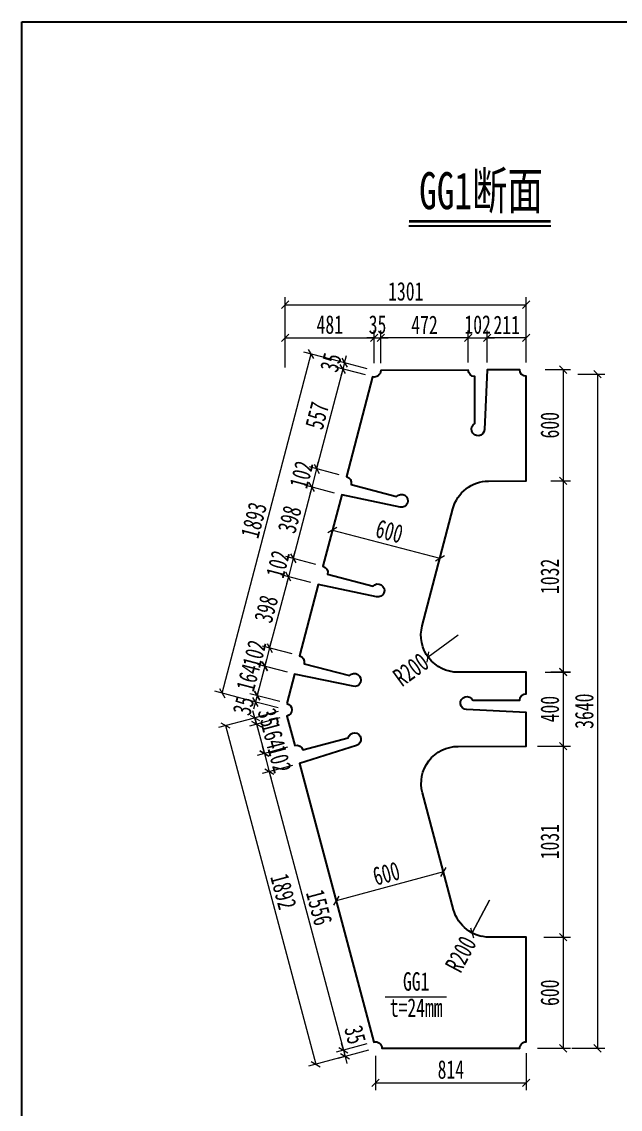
# Model space of a CAD drawing. Header units: millimetres. Extents: x -89049 to 410567, y -307459 to -100425.
# Drawn here: x 153573 to 156805, y -291584 to -285713 of the extents above; entities that cross this region are included whole.
import ezdxf
from ezdxf.enums import TextEntityAlignment as Align

# ---------------------------------------------------------------- set-up
doc = ezdxf.new("R2010")
doc.units = ezdxf.units.MM
doc.layers.get('Defpoints').update_dxf_attribs({"color": 8})
for name, color, linetype, lineweight in [('文字', 7, 'Continuous', 15), ('标注线及字体', 2, 'Continuous', 15), ('细实线', 4, 'Continuous', 15), ('钢板粗线', 1, 'Continuous', 25)]:
    doc.layers.add(name, color=color, linetype=linetype, lineweight=lineweight)
doc.styles.add('111', font='', dxfattribs={"width": 0.7})
doc.styles.add('BM_Dim', font='', dxfattribs={"width": 0.85})
doc.styles.get('111').set_extended_font_data('仿宋_GB2312')
doc.styles.get('BM_Dim').set_extended_font_data('仿宋_GB2312')
doc.dimstyles.new('200', dxfattribs={"dimscale": 0, "dimtxt": 2.5, "dimasz": 1, "dimexe": 1, "dimexo": 1, "dimgap": 0.6, "dimtad": 1, "dimdec": 0, "dimdsep": 46, "dimtxsty": '111', "dimblk": 'OBLIQUE', "dimcen": 0, "dimclrd": 4, "dimclre": 4, "dimclrt": 4, "dimadec": 1, "dimazin": 2, "dimtfac": 1, "dimtdec": 0, "dimtix": 1, "dimtmove": 2, "dimatfit": 3, "dimfxl": 4, "dimfxlon": 1, "dimtolj": 1, "dimlwd": -1, "dimlwe": -1, "dimarcsym": 0})

# ---------------------------------------------------------------- blocks, each defined once
blk = doc.blocks.new('_Oblique')
at = {"color": 0, "linetype": 'ByBlock', "lineweight": -2}
blk.add_line((-0.5, -0.5), (0.5, 0.5), dxfattribs=at)
blk = doc.blocks.new('*D2713')
at = {"layer": 'Defpoints', "color": 0, "transparency": 16777216}
for p in [(155512, -287419.3), (155477, -287595.7), (155512, -287595.5)]:
    blk.add_point(p, dxfattribs=at)
at = {"layer": '细实线', "color": 4, "transparency": 16777216}
for p, q in [((155477, -287555.7), (155477, -287379.3)), ((155512, -287555.5), (155512, -287379.3)), ((155477, -287419.3), (155437, -287419.3)), ((155477, -287419.3), (155512, -287419.3)), ((155512, -287419.3), (155552, -287419.3))]:
    blk.add_line(p, q, dxfattribs=at)
at = {"layer": '细实线', "color": 4, "transparency": 16777216, "xscale": 40, "yscale": 40, "zscale": 40}
blk.add_blockref('_Oblique', (155477, -287419.3), dxfattribs=at)
at = {"layer": '细实线', "color": 4, "transparency": 16777216, "xscale": 40, "yscale": 40, "zscale": 40, "rotation": 180}
blk.add_blockref('_Oblique', (155512, -287419.3), dxfattribs=at)
at = {"layer": '细实线', "color": 4, "transparency": 16777216, "insert": (155494.5, -287347.8), "char_height": 100, "attachment_point": 5, "style": '111'}
blk.add_mtext('\\A1;35', dxfattribs=at)
blk = doc.blocks.new('*D2714')
at = {"layer": 'Defpoints', "color": 0, "transparency": 16777216}
for p in [(155512, -287419.3), (155512, -287595.5), (155984.1, -287593)]:
    blk.add_point(p, dxfattribs=at)
at = {"layer": '细实线', "color": 4, "transparency": 16777216}
for p, q in [((155512, -287555.5), (155512, -287379.3)), ((155984.1, -287553), (155984.1, -287379.3)), ((155984.1, -287419.3), (155512, -287419.3))]:
    blk.add_line(p, q, dxfattribs=at)
at = {"layer": '细实线', "color": 4, "transparency": 16777216, "xscale": 40, "yscale": 40, "zscale": 40, "rotation": 180}
blk.add_blockref('_Oblique', (155512, -287419.3), dxfattribs=at)
at = {"layer": '细实线', "color": 4, "transparency": 16777216, "xscale": 40, "yscale": 40, "zscale": 40}
blk.add_blockref('_Oblique', (155984.1, -287419.3), dxfattribs=at)
at = {"layer": '细实线', "color": 4, "transparency": 16777216, "insert": (155748.1, -287348.8), "char_height": 100, "attachment_point": 5, "style": '111'}
blk.add_mtext('\\A1;472', dxfattribs=at)
blk = doc.blocks.new('*D2715')
at = {"layer": 'Defpoints', "color": 0, "transparency": 16777216}
for p in [(156086.1, -287419.3), (155984.1, -287593), (156086.1, -287592.4)]:
    blk.add_point(p, dxfattribs=at)
at = {"layer": '细实线', "color": 4, "transparency": 16777216}
for p, q in [((155984.1, -287553), (155984.1, -287379.3)), ((156086.1, -287552.4), (156086.1, -287379.3)), ((155984.1, -287419.3), (155944.1, -287419.3)), ((155984.1, -287419.3), (156086.1, -287419.3)), ((156086.1, -287419.3), (156126.1, -287419.3))]:
    blk.add_line(p, q, dxfattribs=at)
at = {"layer": '细实线', "color": 4, "transparency": 16777216, "xscale": 40, "yscale": 40, "zscale": 40}
blk.add_blockref('_Oblique', (155984.1, -287419.3), dxfattribs=at)
at = {"layer": '细实线', "color": 4, "transparency": 16777216, "xscale": 40, "yscale": 40, "zscale": 40, "rotation": 180}
blk.add_blockref('_Oblique', (156086.1, -287419.3), dxfattribs=at)
at = {"layer": '细实线', "color": 4, "transparency": 16777216, "insert": (156035.1, -287347.8), "char_height": 100, "attachment_point": 5, "style": '111'}
blk.add_mtext('\\A1;102', dxfattribs=at)
blk = doc.blocks.new('*D2716')
at = {"layer": 'Defpoints', "color": 0, "transparency": 16777216}
for p in [(156086.1, -287419.3), (156086.1, -287592.4), (156297.5, -287591.3)]:
    blk.add_point(p, dxfattribs=at)
at = {"layer": '细实线', "color": 4, "transparency": 16777216}
for p, q in [((156086.1, -287552.4), (156086.1, -287379.3)), ((156297.5, -287551.3), (156297.5, -287379.3)), ((156297.5, -287419.3), (156086.1, -287419.3))]:
    blk.add_line(p, q, dxfattribs=at)
at = {"layer": '细实线', "color": 4, "transparency": 16777216, "xscale": 40, "yscale": 40, "zscale": 40, "rotation": 180}
blk.add_blockref('_Oblique', (156086.1, -287419.3), dxfattribs=at)
at = {"layer": '细实线', "color": 4, "transparency": 16777216, "xscale": 40, "yscale": 40, "zscale": 40}
blk.add_blockref('_Oblique', (156297.5, -287419.3), dxfattribs=at)
at = {"layer": '细实线', "color": 4, "transparency": 16777216, "insert": (156191.8, -287348.8), "char_height": 100, "attachment_point": 5, "style": '111'}
blk.add_mtext('\\A1;211', dxfattribs=at)
blk = doc.blocks.new('*D2717')
at = {"layer": 'Defpoints', "color": 0, "transparency": 16777216}
for p in [(156297.5, -287240), (154996.5, -287539), (156297.5, -287679.1)]:
    blk.add_point(p, dxfattribs=at)
at = {"layer": '细实线', "color": 4, "transparency": 16777216}
for p, q in [((154996.5, -287400), (154996.5, -287200)), ((156297.5, -287400), (156297.5, -287200)), ((154996.5, -287240), (156297.5, -287240))]:
    blk.add_line(p, q, dxfattribs=at)
at = {"layer": '细实线', "color": 4, "transparency": 16777216, "xscale": 40, "yscale": 40, "zscale": 40, "rotation": 180}
blk.add_blockref('_Oblique', (154996.5, -287240), dxfattribs=at)
at = {"layer": '细实线', "color": 4, "transparency": 16777216, "xscale": 40, "yscale": 40, "zscale": 40}
blk.add_blockref('_Oblique', (156297.5, -287240), dxfattribs=at)
at = {"layer": '细实线', "color": 4, "transparency": 16777216, "insert": (155647, -287168.4), "char_height": 100, "attachment_point": 5, "style": '111'}
blk.add_mtext('\\A1;1301', dxfattribs=at)
blk = doc.blocks.new('*D2718')
at = {"layer": 'Defpoints', "color": 0, "transparency": 16777216}
for p in [(155307.2, -287587.3), (155477, -287595.7), (155468.2, -287629.6)]:
    blk.add_point(p, dxfattribs=at)
at = {"layer": '细实线', "color": 4, "transparency": 16777216}
for p, q in [((155438.4, -287585.6), (155277.4, -287543.3)), ((155316.1, -287553.5), (155307.2, -287587.3)), ((155316.1, -287553.5), (155326.3, -287514.8)), ((155429.5, -287619.4), (155268.5, -287577.2)), ((155307.2, -287587.3), (155297.1, -287626))]:
    blk.add_line(p, q, dxfattribs=at)
at = {"layer": '细实线', "color": 4, "transparency": 16777216, "xscale": 40, "yscale": 40, "zscale": 40}
for p, rotation in [((155316.1, -287553.5), 255.2954247892449), ((155307.2, -287587.3), 75.29542478924498)]:
    blk.add_blockref('_Oblique', p, dxfattribs=dict(at, rotation=rotation))
at = {"layer": '细实线', "color": 4, "transparency": 16777216, "insert": (155242.4, -287552.2), "char_height": 100, "attachment_point": 5, "rotation": 75.29542, "style": '111'}
blk.add_mtext('\\A1;35', dxfattribs=at)
blk = doc.blocks.new('*D2719')
at = {"layer": 'Defpoints', "color": 0, "transparency": 16777216}
for p in [(155468.2, -287629.6), (155165.8, -288126.2), (155326.8, -288168.4)]:
    blk.add_point(p, dxfattribs=at)
at = {"layer": '细实线', "color": 4, "transparency": 16777216}
for p, q in [((155307.2, -287587.3), (155165.8, -288126.2)), ((155429.5, -287619.4), (155268.5, -287577.2)), ((155288.1, -288158.2), (155127.1, -288116))]:
    blk.add_line(p, q, dxfattribs=at)
at = {"layer": '细实线', "color": 4, "transparency": 16777216, "xscale": 40, "yscale": 40, "zscale": 40}
for p, rotation in [((155307.2, -287587.3), 75.29542478925195), ((155165.8, -288126.2), 255.295424789252)]:
    blk.add_blockref('_Oblique', p, dxfattribs=dict(at, rotation=rotation))
at = {"layer": '细实线', "color": 4, "transparency": 16777216, "insert": (155168.3, -287838.9), "char_height": 100, "attachment_point": 5, "rotation": 75.29542, "style": '111'}
blk.add_mtext('\\A1;557', dxfattribs=at)
blk = doc.blocks.new('*D2720')
at = {"layer": 'Defpoints', "color": 0, "transparency": 16777216}
for p in [(155326.8, -288168.4), (155139.9, -288224.8), (155300.9, -288267.1)]:
    blk.add_point(p, dxfattribs=at)
at = {"layer": '细实线', "color": 4, "transparency": 16777216}
for p, q in [((155288.1, -288158.2), (155127.1, -288116)), ((155165.8, -288126.2), (155139.9, -288224.8)), ((155165.8, -288126.2), (155176, -288087.5)), ((155262.2, -288256.9), (155101.2, -288214.7)), ((155139.9, -288224.8), (155129.8, -288263.5))]:
    blk.add_line(p, q, dxfattribs=at)
at = {"layer": '细实线', "color": 4, "transparency": 16777216, "xscale": 40, "yscale": 40, "zscale": 40}
for p, rotation in [((155165.8, -288126.2), 255.2954247892438), ((155139.9, -288224.8), 75.29542478924382)]:
    blk.add_blockref('_Oblique', p, dxfattribs=dict(at, rotation=rotation))
at = {"layer": '细实线', "color": 4, "transparency": 16777216, "insert": (155083.7, -288157.3), "char_height": 100, "attachment_point": 5, "rotation": 75.29542, "style": '111'}
blk.add_mtext('\\A1;102', dxfattribs=at)
blk = doc.blocks.new('*D2721')
at = {"layer": 'Defpoints', "color": 0, "transparency": 16777216}
for p in [(155300.9, -288267.1), (155038.9, -288609.8), (155199.8, -288652)]:
    blk.add_point(p, dxfattribs=at)
at = {"layer": '细实线', "color": 4, "transparency": 16777216}
for p, q in [((155139.9, -288224.8), (155038.9, -288609.8)), ((155262.2, -288256.9), (155101.2, -288214.7)), ((155161.2, -288641.9), (155000.2, -288599.6))]:
    blk.add_line(p, q, dxfattribs=at)
at = {"layer": '细实线', "color": 4, "transparency": 16777216, "xscale": 40, "yscale": 40, "zscale": 40}
for p, rotation in [((155139.9, -288224.8), 75.29542478925204), ((155038.9, -288609.8), 255.295424789252)]:
    blk.add_blockref('_Oblique', p, dxfattribs=dict(at, rotation=rotation))
at = {"layer": '细实线', "color": 4, "transparency": 16777216, "insert": (155020.2, -288399.1), "char_height": 100, "attachment_point": 5, "rotation": 75.29542, "style": '111'}
blk.add_mtext('\\A1;398', dxfattribs=at)
blk = doc.blocks.new('*D2722')
at = {"layer": 'Defpoints', "color": 0, "transparency": 16777216}
for p in [(155199.8, -288652), (155013, -288708.4), (155173.9, -288750.7)]:
    blk.add_point(p, dxfattribs=at)
at = {"layer": '细实线', "color": 4, "transparency": 16777216}
for p, q in [((155161.2, -288641.9), (155000.2, -288599.6)), ((155038.9, -288609.8), (155013, -288708.4)), ((155038.9, -288609.8), (155049.1, -288571.1)), ((155135.3, -288740.5), (154974.3, -288698.3)), ((155013, -288708.4), (155002.9, -288747.1))]:
    blk.add_line(p, q, dxfattribs=at)
at = {"layer": '细实线', "color": 4, "transparency": 16777216, "xscale": 40, "yscale": 40, "zscale": 40}
for p, rotation in [((155038.9, -288609.8), 255.2954247892446), ((155013, -288708.4), 75.2954247892446)]:
    blk.add_blockref('_Oblique', p, dxfattribs=dict(at, rotation=rotation))
at = {"layer": '细实线', "color": 4, "transparency": 16777216, "insert": (154956.7, -288640.9), "char_height": 100, "attachment_point": 5, "rotation": 75.29542, "style": '111'}
blk.add_mtext('\\A1;102', dxfattribs=at)
blk = doc.blocks.new('*D2723')
at = {"layer": 'Defpoints', "color": 0, "transparency": 16777216}
for p in [(155173.9, -288750.7), (154912, -289093.4), (155072.9, -289135.6)]:
    blk.add_point(p, dxfattribs=at)
at = {"layer": '细实线', "color": 4, "transparency": 16777216}
for p, q in [((155013, -288708.4), (154912, -289093.4)), ((155135.3, -288740.5), (154974.3, -288698.3)), ((155034.2, -289125.5), (154873.3, -289083.3))]:
    blk.add_line(p, q, dxfattribs=at)
at = {"layer": '细实线', "color": 4, "transparency": 16777216, "xscale": 40, "yscale": 40, "zscale": 40}
for p, rotation in [((155013, -288708.4), 75.29542478923969), ((154912, -289093.4), 255.2954247892397)]:
    blk.add_blockref('_Oblique', p, dxfattribs=dict(at, rotation=rotation))
at = {"layer": '细实线', "color": 4, "transparency": 16777216, "insert": (154893.3, -288882.8), "char_height": 100, "attachment_point": 5, "rotation": 75.29542, "style": '111'}
blk.add_mtext('\\A1;398', dxfattribs=at)
blk = doc.blocks.new('*D2724')
at = {"layer": 'Defpoints', "color": 0, "transparency": 16777216}
for p in [(155072.9, -289135.6), (154886.1, -289192.1), (155047, -289234.3)]:
    blk.add_point(p, dxfattribs=at)
at = {"layer": '细实线', "color": 4, "transparency": 16777216}
for p, q in [((154912, -289093.4), (154922.1, -289054.7)), ((155034.2, -289125.5), (154873.3, -289083.3)), ((154912, -289093.4), (154886.1, -289192.1)), ((155008.3, -289224.1), (154847.4, -289181.9)), ((154886.1, -289192.1), (154875.9, -289230.8))]:
    blk.add_line(p, q, dxfattribs=at)
at = {"layer": '细实线', "color": 4, "transparency": 16777216, "xscale": 40, "yscale": 40, "zscale": 40}
for p, rotation in [((154912, -289093.4), 255.2954247892762), ((154886.1, -289192.1), 75.29542478927624)]:
    blk.add_blockref('_Oblique', p, dxfattribs=dict(at, rotation=rotation))
at = {"layer": '细实线', "color": 4, "transparency": 16777216, "insert": (154829.8, -289124.6), "char_height": 100, "attachment_point": 5, "rotation": 75.29542, "style": '111'}
blk.add_mtext('\\A1;102', dxfattribs=at)
blk = doc.blocks.new('*D2725')
at = {"layer": 'Defpoints', "color": 0, "transparency": 16777216}
for p in [(155047, -289234.3), (154844.5, -289350.7), (155005.4, -289392.9)]:
    blk.add_point(p, dxfattribs=at)
at = {"layer": '细实线', "color": 4, "transparency": 16777216}
for p, q in [((154886.1, -289192.1), (154844.5, -289350.7)), ((155008.3, -289224.1), (154847.4, -289181.9)), ((154886.1, -289192.1), (154896.3, -289153.4)), ((154966.7, -289382.7), (154805.8, -289340.5)), ((154844.5, -289350.7), (154834.3, -289389.4))]:
    blk.add_line(p, q, dxfattribs=at)
at = {"layer": '细实线', "color": 4, "transparency": 16777216, "xscale": 40, "yscale": 40, "zscale": 40}
for p, rotation in [((154886.1, -289192.1), 255.2954247892548), ((154844.5, -289350.7), 75.29542478925481)]:
    blk.add_blockref('_Oblique', p, dxfattribs=dict(at, rotation=rotation))
at = {"layer": '细实线', "color": 4, "transparency": 16777216, "insert": (154796.1, -289253.2), "char_height": 100, "attachment_point": 5, "rotation": 75.29542, "style": '111'}
blk.add_mtext('\\A1;164', dxfattribs=at)
blk = doc.blocks.new('*D2726')
at = {"layer": 'Defpoints', "color": 0, "transparency": 16777216}
for p in [(154835.6, -289384.5), (154996.5, -289426.8), (155005.4, -289392.9)]:
    blk.add_point(p, dxfattribs=at)
at = {"layer": '细实线', "color": 4, "transparency": 16777216}
for p, q in [((154844.5, -289350.7), (154854.6, -289312)), ((154957.8, -289416.6), (154796.9, -289374.4)), ((154966.7, -289382.7), (154805.8, -289340.5)), ((154844.5, -289350.7), (154835.6, -289384.5)), ((154835.6, -289384.5), (154825.4, -289423.2))]:
    blk.add_line(p, q, dxfattribs=at)
at = {"layer": '细实线', "color": 4, "transparency": 16777216, "xscale": 40, "yscale": 40, "zscale": 40}
for p, rotation in [((154835.6, -289384.5), 75.29542478945578), ((154844.5, -289350.7), 255.2954247894558)]:
    blk.add_blockref('_Oblique', p, dxfattribs=dict(at, rotation=rotation))
at = {"layer": '细实线', "color": 4, "transparency": 16777216, "insert": (154770.7, -289405.2), "char_height": 100, "attachment_point": 5, "rotation": 75.29542, "style": '111'}
blk.add_mtext('\\A1;35', dxfattribs=at)
blk = doc.blocks.new('*D2727')
at = {"layer": 'Defpoints', "color": 0, "transparency": 16777216}
for p in [(155136, -287506.2), (155477, -287595.7), (154996.5, -289426.8)]:
    blk.add_point(p, dxfattribs=at)
at = {"layer": '细实线', "color": 4, "transparency": 16777216}
for p, q in [((155290.8, -287546.8), (155097.3, -287496.1)), ((154655.5, -289337.3), (155136, -287506.2)), ((154810.3, -289377.9), (154616.8, -289327.1))]:
    blk.add_line(p, q, dxfattribs=at)
at = {"layer": '细实线', "color": 4, "transparency": 16777216, "xscale": 40, "yscale": 40, "zscale": 40}
for p, rotation in [((155136, -287506.2), 75.29542478925545), ((154655.5, -289337.3), 255.2954247892554)]:
    blk.add_blockref('_Oblique', p, dxfattribs=dict(at, rotation=rotation))
at = {"layer": '细实线', "color": 4, "transparency": 16777216, "insert": (154826.5, -288403.6), "char_height": 100, "attachment_point": 5, "rotation": 75.29542, "style": '111'}
blk.add_mtext('\\A1;1893', dxfattribs=at)
blk = doc.blocks.new('*D2728')
at = {"layer": 'Defpoints', "color": 0, "transparency": 16777216}
for p in [(154996.5, -289426.8), (155005.5, -289460.6), (154841.2, -289504.4)]:
    blk.add_point(p, dxfattribs=at)
at = {"layer": '细实线', "color": 4, "transparency": 16777216}
for p, q in [((154832.2, -289470.5), (154821.9, -289431.9)), ((154957.9, -289437.1), (154793.6, -289480.8)), ((154966.9, -289470.9), (154802.6, -289514.7)), ((154832.2, -289470.5), (154841.2, -289504.4)), ((154841.2, -289504.4), (154851.5, -289543))]:
    blk.add_line(p, q, dxfattribs=at)
at = {"layer": '细实线', "color": 4, "transparency": 16777216, "xscale": 40, "yscale": 40, "zscale": 40}
for p, rotation in [((154832.2, -289470.5), 284.9206562950851), ((154841.2, -289504.4), 104.9206562950851)]:
    blk.add_blockref('_Oblique', p, dxfattribs=dict(at, rotation=rotation))
at = {"layer": '细实线', "color": 4, "transparency": 16777216, "insert": (154905.9, -289469), "char_height": 100, "attachment_point": 5, "rotation": 284.92066, "style": '111'}
blk.add_mtext('\\A1;35', dxfattribs=at)
blk = doc.blocks.new('*D2729')
at = {"layer": 'Defpoints', "color": 0, "transparency": 16777216}
for p in [(155005.5, -289460.6), (154883.5, -289662.8), (155047.8, -289619.1)]:
    blk.add_point(p, dxfattribs=at)
at = {"layer": '细实线', "color": 4, "transparency": 16777216}
for p, q in [((154966.9, -289470.9), (154802.6, -289514.7)), ((154841.2, -289504.4), (154830.9, -289465.7)), ((154841.2, -289504.4), (154883.5, -289662.8)), ((155009.1, -289629.4), (154844.8, -289673.1)), ((154883.5, -289662.8), (154893.8, -289701.5))]:
    blk.add_line(p, q, dxfattribs=at)
at = {"layer": '细实线', "color": 4, "transparency": 16777216, "xscale": 40, "yscale": 40, "zscale": 40}
for p, rotation in [((154841.2, -289504.4), 284.9206562950796), ((154883.5, -289662.8), 104.9206562950796)]:
    blk.add_blockref('_Oblique', p, dxfattribs=dict(at, rotation=rotation))
at = {"layer": '细实线', "color": 4, "transparency": 16777216, "insert": (154931.5, -289565.2), "char_height": 100, "attachment_point": 5, "rotation": 284.92066, "style": '111'}
blk.add_mtext('\\A1;164', dxfattribs=at)
blk = doc.blocks.new('*D2730')
at = {"layer": 'Defpoints', "color": 0, "transparency": 16777216}
for p in [(155047.8, -289619.1), (155074, -289717.6), (154909.7, -289761.4)]:
    blk.add_point(p, dxfattribs=at)
at = {"layer": '细实线', "color": 4, "transparency": 16777216}
for p, q in [((155009.1, -289629.4), (154844.8, -289673.1)), ((154883.5, -289662.8), (154873.2, -289624.2)), ((154883.5, -289662.8), (154909.7, -289761.4)), ((155035.4, -289727.9), (154871.1, -289771.7)), ((154909.7, -289761.4), (154920, -289800.1))]:
    blk.add_line(p, q, dxfattribs=at)
at = {"layer": '细实线', "color": 4, "transparency": 16777216, "xscale": 40, "yscale": 40, "zscale": 40}
for p, rotation in [((154883.5, -289662.8), 284.9206562950401), ((154909.7, -289761.4), 104.9206562950401)]:
    blk.add_blockref('_Oblique', p, dxfattribs=dict(at, rotation=rotation))
at = {"layer": '细实线', "color": 4, "transparency": 16777216, "insert": (154965.8, -289693.7), "char_height": 100, "attachment_point": 5, "rotation": 284.92066, "style": '111'}
blk.add_mtext('\\A1;102', dxfattribs=at)
blk = doc.blocks.new('*D2731')
at = {"layer": 'Defpoints', "color": 0, "transparency": 16777216}
for p in [(155074, -289717.6), (155474.6, -291220.8), (155310.3, -291264.6)]:
    blk.add_point(p, dxfattribs=at)
at = {"layer": '细实线', "color": 4, "transparency": 16777216}
for p, q in [((155035.4, -289727.9), (154871.1, -289771.7)), ((154909.7, -289761.4), (155310.3, -291264.6)), ((155435.9, -291231.1), (155271.6, -291274.9))]:
    blk.add_line(p, q, dxfattribs=at)
at = {"layer": '细实线', "color": 4, "transparency": 16777216, "xscale": 40, "yscale": 40, "zscale": 40}
for p, rotation in [((154909.7, -289761.4), 104.9206562950651), ((155310.3, -291264.6), 284.9206562950651)]:
    blk.add_blockref('_Oblique', p, dxfattribs=dict(at, rotation=rotation))
at = {"layer": '细实线', "color": 4, "transparency": 16777216, "insert": (155179.2, -290494.6), "char_height": 100, "attachment_point": 5, "rotation": 284.92066, "style": '111'}
blk.add_mtext('\\A1;1556', dxfattribs=at)
blk = doc.blocks.new('*D2732')
at = {"layer": 'Defpoints', "color": 0, "transparency": 16777216}
for p in [(155474.6, -291220.8), (155319.3, -291298.4), (155483.6, -291254.6)]:
    blk.add_point(p, dxfattribs=at)
at = {"layer": '细实线', "color": 4, "transparency": 16777216}
for p, q in [((155435.9, -291231.1), (155271.6, -291274.9)), ((155310.3, -291264.6), (155300, -291225.9)), ((155444.9, -291264.9), (155280.6, -291308.7)), ((155310.3, -291264.6), (155319.3, -291298.4)), ((155319.3, -291298.4), (155329.6, -291337))]:
    blk.add_line(p, q, dxfattribs=at)
at = {"layer": '细实线', "color": 4, "transparency": 16777216, "xscale": 40, "yscale": 40, "zscale": 40}
for p, rotation in [((155310.3, -291264.6), 284.9206562951772), ((155319.3, -291298.4), 104.9206562951772)]:
    blk.add_blockref('_Oblique', p, dxfattribs=dict(at, rotation=rotation))
at = {"layer": '细实线', "color": 4, "transparency": 16777216, "insert": (155373.7, -291181.6), "char_height": 100, "attachment_point": 5, "rotation": 284.92066, "style": '111'}
blk.add_mtext('\\A1;35', dxfattribs=at)
blk = doc.blocks.new('*D2733')
at = {"layer": 'Defpoints', "color": 0, "transparency": 16777216}
for p in [(154996.5, -289426.8), (155483.6, -291254.6), (155161.1, -291340.5)]:
    blk.add_point(p, dxfattribs=at)
at = {"layer": '细实线', "color": 4, "transparency": 16777216}
for p, q in [((154828.6, -289471.5), (154635.4, -289523)), ((154674, -289512.7), (155161.1, -291340.5)), ((155315.7, -291299.3), (155122.4, -291350.8))]:
    blk.add_line(p, q, dxfattribs=at)
at = {"layer": '细实线', "color": 4, "transparency": 16777216, "xscale": 40, "yscale": 40, "zscale": 40}
for p, rotation in [((154674, -289512.7), 104.9206562950649), ((155161.1, -291340.5), 284.9206562950649)]:
    blk.add_blockref('_Oblique', p, dxfattribs=dict(at, rotation=rotation))
at = {"layer": '细实线', "color": 4, "transparency": 16777216, "insert": (154986.7, -290408.2), "char_height": 100, "attachment_point": 5, "rotation": 284.92066, "style": '111'}
blk.add_mtext('\\A1;1892', dxfattribs=at)
blk = doc.blocks.new('*D2734')
at = {"layer": 'Defpoints', "color": 0, "transparency": 16777216}
for p in [(156297.5, -291219.6), (155483.6, -291254.6), (156297.5, -291441.2)]:
    blk.add_point(p, dxfattribs=at)
at = {"layer": '细实线', "color": 4, "transparency": 16777216}
for p, q in [((155483.6, -291294.6), (155483.6, -291481.2)), ((156297.5, -291281.2), (156297.5, -291481.2)), ((155483.6, -291441.2), (156297.5, -291441.2))]:
    blk.add_line(p, q, dxfattribs=at)
at = {"layer": '细实线', "color": 4, "transparency": 16777216, "xscale": 40, "yscale": 40, "zscale": 40, "rotation": 180}
blk.add_blockref('_Oblique', (155483.6, -291441.2), dxfattribs=at)
at = {"layer": '细实线', "color": 4, "transparency": 16777216, "xscale": 40, "yscale": 40, "zscale": 40}
blk.add_blockref('_Oblique', (156297.5, -291441.2), dxfattribs=at)
at = {"layer": '细实线', "color": 4, "transparency": 16777216, "insert": (155890.5, -291369.6), "char_height": 100, "attachment_point": 5, "style": '111'}
blk.add_mtext('\\A1;814', dxfattribs=at)
blk = doc.blocks.new('*D2735')
at = {"layer": 'Defpoints', "color": 0, "transparency": 16777216}
for p in [(156359.8, -287590.8), (156389.7, -288190.8), (156496.5, -288190.8)]:
    blk.add_point(p, dxfattribs=at)
at = {"layer": '细实线', "color": 4, "transparency": 16777216}
for p, q in [((156399.8, -287590.8), (156536.5, -287590.8)), ((156496.5, -287590.8), (156496.5, -288190.8)), ((156429.7, -288190.8), (156536.5, -288190.8))]:
    blk.add_line(p, q, dxfattribs=at)
at = {"layer": '细实线', "color": 4, "transparency": 16777216, "xscale": 40, "yscale": 40, "zscale": 40}
for p, rotation in [((156496.5, -287590.8), 90), ((156496.5, -288190.8), 270)]:
    blk.add_blockref('_Oblique', p, dxfattribs=dict(at, rotation=rotation))
at = {"layer": '细实线', "color": 4, "transparency": 16777216, "insert": (156425, -287890.8), "char_height": 100, "attachment_point": 5, "rotation": 90, "style": '111'}
blk.add_mtext('\\A1;600', dxfattribs=at)
blk = doc.blocks.new('*D2736')
at = {"layer": 'Defpoints', "color": 0, "transparency": 16777216}
for p in [(156389.7, -288190.8), (156389.7, -289222.8), (156496.5, -289222.8)]:
    blk.add_point(p, dxfattribs=at)
at = {"layer": '细实线', "color": 4, "transparency": 16777216}
for p, q in [((156429.7, -288190.8), (156536.5, -288190.8)), ((156496.5, -288190.8), (156496.5, -289222.8)), ((156429.7, -289222.8), (156536.5, -289222.8))]:
    blk.add_line(p, q, dxfattribs=at)
at = {"layer": '细实线', "color": 4, "transparency": 16777216, "xscale": 40, "yscale": 40, "zscale": 40}
for p, rotation in [((156496.5, -288190.8), 90), ((156496.5, -289222.8), 270)]:
    blk.add_blockref('_Oblique', p, dxfattribs=dict(at, rotation=rotation))
at = {"layer": '细实线', "color": 4, "transparency": 16777216, "insert": (156425, -288706.8), "char_height": 100, "attachment_point": 5, "rotation": 90, "style": '111'}
blk.add_mtext('\\A1;1032', dxfattribs=at)
blk = doc.blocks.new('*D2737')
at = {"layer": 'Defpoints', "color": 0, "transparency": 16777216}
for p in [(156359.8, -289223.4), (156318.2, -289623.4), (156496.5, -289623.4)]:
    blk.add_point(p, dxfattribs=at)
at = {"layer": '细实线', "color": 4, "transparency": 16777216}
for p, q in [((156399.8, -289223.4), (156536.5, -289223.4)), ((156496.5, -289223.4), (156496.5, -289623.4)), ((156358.2, -289623.4), (156536.5, -289623.4))]:
    blk.add_line(p, q, dxfattribs=at)
at = {"layer": '细实线', "color": 4, "transparency": 16777216, "xscale": 40, "yscale": 40, "zscale": 40}
for p, rotation in [((156496.5, -289223.4), 90), ((156496.5, -289623.4), 270)]:
    blk.add_blockref('_Oblique', p, dxfattribs=dict(at, rotation=rotation))
at = {"layer": '细实线', "color": 4, "transparency": 16777216, "insert": (156425, -289423.4), "char_height": 100, "attachment_point": 5, "rotation": 90, "style": '111'}
blk.add_mtext('\\A1;400', dxfattribs=at)
blk = doc.blocks.new('*D2738')
at = {"layer": 'Defpoints', "color": 0, "transparency": 16777216}
for p in [(156359.8, -289623.4), (156352.4, -290654.6), (156496.5, -290654.6)]:
    blk.add_point(p, dxfattribs=at)
at = {"layer": '细实线', "color": 4, "transparency": 16777216}
for p, q in [((156399.8, -289623.4), (156536.5, -289623.4)), ((156496.5, -289623.4), (156496.5, -290654.6)), ((156392.4, -290654.6), (156536.5, -290654.6))]:
    blk.add_line(p, q, dxfattribs=at)
at = {"layer": '细实线', "color": 4, "transparency": 16777216, "xscale": 40, "yscale": 40, "zscale": 40}
for p, rotation in [((156496.5, -289623.4), 90), ((156496.5, -290654.6), 270)]:
    blk.add_blockref('_Oblique', p, dxfattribs=dict(at, rotation=rotation))
at = {"layer": '细实线', "color": 4, "transparency": 16777216, "insert": (156425, -290139), "char_height": 100, "attachment_point": 5, "rotation": 90, "style": '111'}
blk.add_mtext('\\A1;1031', dxfattribs=at)
blk = doc.blocks.new('*D2739')
at = {"layer": 'Defpoints', "color": 0, "transparency": 16777216}
for p in [(156359.8, -290654.6), (156318.2, -291254.6), (156496.5, -291254.6)]:
    blk.add_point(p, dxfattribs=at)
at = {"layer": '细实线', "color": 4, "transparency": 16777216}
for p, q in [((156399.8, -290654.6), (156536.5, -290654.6)), ((156496.5, -290654.6), (156496.5, -291254.6)), ((156358.2, -291254.6), (156536.5, -291254.6))]:
    blk.add_line(p, q, dxfattribs=at)
at = {"layer": '细实线', "color": 4, "transparency": 16777216, "xscale": 40, "yscale": 40, "zscale": 40}
for p, rotation in [((156496.5, -290654.6), 90), ((156496.5, -291254.6), 270)]:
    blk.add_blockref('_Oblique', p, dxfattribs=dict(at, rotation=rotation))
at = {"layer": '细实线', "color": 4, "transparency": 16777216, "insert": (156425, -290954.6), "char_height": 100, "attachment_point": 5, "rotation": 90, "style": '111'}
blk.add_mtext('\\A1;600', dxfattribs=at)
blk = doc.blocks.new('*D2740')
at = {"layer": 'Defpoints', "color": 0, "transparency": 16777216}
for p in [(155929.2, -289024.5), (155767.6, -289142.4)]:
    blk.add_point(p, dxfattribs=at)
at = {"layer": '细实线', "color": 4, "transparency": 16777216}
for p in [(155929.2, -289024.5), (155767.6, -289142.4)]:
    blk.add_line(p, (155767.6, -289142.4), dxfattribs=at)
blk.add_arc((155929.2, -289024.5), 200, 204.63482, 258.52166, dxfattribs=at)
at = {"layer": '细实线', "color": 4, "transparency": 16777216, "xscale": 40, "yscale": 40, "zscale": 40, "rotation": 36.11316447564208}
blk.add_blockref('_Oblique', (155767.6, -289142.4), dxfattribs=at)
at = {"layer": '细实线', "color": 4, "transparency": 16777216, "insert": (155674.8, -289210.1), "char_height": 100, "attachment_point": 5, "rotation": 36.11316, "style": '111'}
blk.add_mtext('\\A1;R200', dxfattribs=at)
blk = doc.blocks.new('*D2741')
at = {"layer": 'Defpoints', "color": 0, "transparency": 16777216}
for p in [(156098.3, -290454.6), (156004.9, -290631.4)]:
    blk.add_point(p, dxfattribs=at)
at = {"layer": '细实线', "color": 4, "transparency": 16777216}
for p, q in [((156004.9, -290631.4), (156098.3, -290454.6)), ((156098.3, -290454.6), (156004.9, -290631.4))]:
    blk.add_line(p, q, dxfattribs=at)
blk.add_arc((156098.3, -290454.6), 200, 230.66933, 258.52166, dxfattribs=at)
at = {"layer": '细实线', "color": 4, "transparency": 16777216, "xscale": 40, "yscale": 40, "zscale": 40, "rotation": 242.1476704251112}
blk.add_blockref('_Oblique', (156004.9, -290631.4), dxfattribs=at)
at = {"layer": '细实线', "color": 4, "transparency": 16777216, "insert": (155944.2, -290746.2), "char_height": 100, "attachment_point": 5, "rotation": 62.14767, "style": '111'}
blk.add_mtext('\\A1;R200', dxfattribs=at)
blk = doc.blocks.new('*D2742')
at = {"layer": 'Defpoints', "color": 0, "transparency": 16777216}
for p in [(155822.1, -290196.3), (155242.5, -290351.5), (155271, -290457.7)]:
    blk.add_point(p, dxfattribs=at)
at = {"layer": '细实线', "color": 4, "transparency": 16777216}
for p, q in [((155832.4, -290234.9), (155860.9, -290341.1)), ((155850.5, -290302.5), (155271, -290457.7)), ((155252.9, -290390.2), (155281.3, -290496.4))]:
    blk.add_line(p, q, dxfattribs=at)
at = {"layer": '细实线', "color": 4, "transparency": 16777216, "xscale": 40, "yscale": 40, "zscale": 40}
for p, rotation in [((155850.5, -290302.5), 14.99487714769634), ((155271, -290457.7), 194.9948771476963)]:
    blk.add_blockref('_Oblique', p, dxfattribs=dict(at, rotation=rotation))
at = {"layer": '细实线', "color": 4, "transparency": 16777216, "insert": (155542.2, -290311), "char_height": 100, "attachment_point": 5, "rotation": 14.99488, "style": '111'}
blk.add_mtext('\\A1;600', dxfattribs=at)
blk = doc.blocks.new('*D2743')
at = {"layer": 'Defpoints', "color": 0, "transparency": 16777216}
for p in [(155278.5, -288349.8), (155859.1, -288501.4), (155831.1, -288608.5)]:
    blk.add_point(p, dxfattribs=at)
at = {"layer": '细实线', "color": 4, "transparency": 16777216}
for p, q in [((155268.4, -288388.5), (155240.4, -288495.7)), ((155250.5, -288457), (155831.1, -288608.5)), ((155848.9, -288540.1), (155821, -288647.3))]:
    blk.add_line(p, q, dxfattribs=at)
at = {"layer": '细实线', "color": 4, "transparency": 16777216, "xscale": 40, "yscale": 40, "zscale": 40}
for p, rotation in [((155250.5, -288457), 165.3669732225865), ((155831.1, -288608.5), 345.3669732225865)]:
    blk.add_blockref('_Oblique', p, dxfattribs=dict(at, rotation=rotation))
at = {"layer": '细实线', "color": 4, "transparency": 16777216, "insert": (155558.9, -288463.5), "char_height": 100, "attachment_point": 5, "rotation": 345.36697, "style": '111'}
blk.add_mtext('\\A1;600', dxfattribs=at)
blk = doc.blocks.new('*D2711')
at = {"layer": 'Defpoints', "color": 0, "transparency": 16777216}
for p in [(156536.5, -287614.5), (156504.1, -291254.6), (156682.4, -291254.6)]:
    blk.add_point(p, dxfattribs=at)
at = {"layer": '细实线', "color": 4, "transparency": 16777216}
for p, q in [((156576.5, -287614.5), (156722.4, -287614.5)), ((156682.4, -287614.5), (156682.4, -291254.6)), ((156544.1, -291254.6), (156722.4, -291254.6))]:
    blk.add_line(p, q, dxfattribs=at)
at = {"layer": '细实线', "color": 4, "transparency": 16777216, "xscale": 40, "yscale": 40, "zscale": 40}
for p, rotation in [((156682.4, -287614.5), 90), ((156682.4, -291254.6), 270)]:
    blk.add_blockref('_Oblique', p, dxfattribs=dict(at, rotation=rotation))
at = {"layer": '细实线', "color": 4, "transparency": 16777216, "insert": (156610.9, -289434.5), "char_height": 100, "attachment_point": 5, "rotation": 90, "style": '111'}
blk.add_mtext('\\A1;3640', dxfattribs=at)
blk = doc.blocks.new('*D2712')
at = {"layer": 'Defpoints', "color": 0, "transparency": 16777216}
for p in [(155477, -287419.3), (155477, -287595.7), (154996.5, -289426.8)]:
    blk.add_point(p, dxfattribs=at)
at = {"layer": '细实线', "color": 4, "transparency": 16777216}
for p, q in [((154996.5, -287579.3), (154996.5, -287379.3)), ((155477, -287555.7), (155477, -287379.3)), ((154996.5, -287419.3), (155477, -287419.3))]:
    blk.add_line(p, q, dxfattribs=at)
at = {"layer": '细实线', "color": 4, "transparency": 16777216, "xscale": 40, "yscale": 40, "zscale": 40, "rotation": 180}
blk.add_blockref('_Oblique', (154996.5, -287419.3), dxfattribs=at)
at = {"layer": '细实线', "color": 4, "transparency": 16777216, "xscale": 40, "yscale": 40, "zscale": 40}
blk.add_blockref('_Oblique', (155477, -287419.3), dxfattribs=at)
at = {"layer": '细实线', "color": 4, "transparency": 16777216, "insert": (155236.8, -287347.8), "char_height": 100, "attachment_point": 5, "style": '111'}
blk.add_mtext('\\A1;481', dxfattribs=at)

msp = doc.modelspace()

# ---------------------------------------------------------------- linework, layer by layer
at = {"color": 4}
msp.add_line((155664.2, -286813.7), (156430.1, -286813.7), dxfattribs=at)
at = {"color": 6, "const_width": 14.4}
msp.add_lwpolyline([(155664.2, -286789.7), (156430.1, -286789.7)], dxfattribs=at)
at = {"layer": 'Defpoints'}
msp.add_lwpolyline([(153573.4, -285712.7), (168973.4, -285712.7), (168973.4, -295944.7), (153573.4, -295944.7)], close=True, dxfattribs=at)
at = {"layer": '细实线'}
msp.add_line((155535.5, -290976.3), (155866.3, -290976.3), dxfattribs=at)
at = {"layer": '钢板粗线'}
msp.add_lwpolyline([(155005.4, -289392.9, -0.769928), (155005.5, -289460.6), (155047.8, -289619.1, -0.414086), (155090.6, -289643.9), (155335.9, -289578.5, -1.730969), (155380.8, -289619.3), (155074, -289717.6), (155474.6, -291220.8, -0.492715), (155518.6, -291254.6), (156262.5, -291254.6, -0.414214), (156297.5, -291219.6), (156297.5, -290654.6), (156098.3, -290654.6, -0.33984), (155905.1, -290506.1), (155737.2, -289876, -0.49197), (155929.9, -289624.5), (156297.5, -289623.6), (156297.5, -289442.1), (155975.7, -289426, -1.731048), (156008.6, -289375.1), (156262.5, -289375.1, -0.414046), (156297.5, -289340.1), (156297.5, -289223.6), (155929.7, -289224.5, -0.492289), (155735.7, -288973.8), (155901.6, -288341.6, -0.339378), (156094, -288192.4), (156297.5, -288191.3), (156297.5, -287626.3, -0.412624), (156262.5, -287591.5), (156086.1, -287592.4), (156071.8, -287914.2, -1.73098), (156020.7, -287881.6), (156019.3, -287627.8, -0.414063), (155984.1, -287593), (155512, -287595.5, -0.49323), (155468.2, -287629.6), (155326.8, -288168.4, -0.414036), (155351.7, -288211.1), (155597.3, -288275.6, -1.730969), (155616.2, -288333.2), (155300.9, -288267.1), (155199.8, -288652, -0.414036), (155224.8, -288694.7), (155470.4, -288759.2, -1.730969), (155489.2, -288816.8), (155173.9, -288750.7), (155072.9, -289135.6, -0.414036), (155097.9, -289178.4), (155343.5, -289242.8, -1.730969), (155362.3, -289300.4), (155047, -289234.3)], format="xyb", close=True, dxfattribs=at)

# ---------------------------------------------------------------- texts
at = {"layer": '文字', "style": 'BM_Dim', "width": 0.7}
for s, p in [('GG1', (155703.2, -290973.4)), ('t=24mm', (155703.2, -291114.7))]:
    msp.add_text(s, height=100, dxfattribs=at).set_placement(p, align=Align.BOTTOM_CENTER)
at = {"layer": '标注线及字体', "style": '111', "width": 0.7}
msp.add_text('GG1断面', height=200, dxfattribs=at).set_placement((156053.2, -286621.3), align=Align.MIDDLE)

# ---------------------------------------------------------------- dimensions: what is measured, and where the dimension line sits
at = {"layer": '细实线'}
for base, p1, p2, picture, middle in [((156297.5, -287240), (154996.5, -287539), (156297.5, -287679.1), '*D2717', (155647, -287168.4)), ((155477.0441, -287419.3285), (154996.525, -289426.7568), (155477.0441, -287595.7225), '*D2712', (155236.7846, -287347.761)), ((155512, -287419.3), (155477, -287595.7), (155512, -287595.5), '*D2713', (155494.5, -287347.8)), ((156086.1, -287419.3), (155984.1, -287593), (156086.1, -287592.4), '*D2715', (156035.1, -287347.8)), ((156297.5, -291441.2), (155483.6, -291254.6), (156297.5, -291219.6), '*D2734', (155890.5, -291369.6))]:
    dim = msp.add_linear_dim(base=base, p1=p1, p2=p2, dimstyle='200', override={"dimscale": 40, "dimblk": 'Oblique'}, dxfattribs=at)
    dim.commit()
    dim.dimension.update_dxf_attribs({"geometry": picture, "text_midpoint": middle})
for base, p1, p2, angle, picture, middle in [((155512, -287419.3), (155984.1, -287593), (155512, -287595.5), 180, '*D2714', (155748.1, -287348.8)), ((156086.1, -287419.3), (156297.5, -287591.3), (156086.1, -287592.4), 180, '*D2716', (156191.8, -287348.8)), ((156496.5, -288190.8), (156359.8, -287590.8), (156389.7, -288190.8), 90, '*D2735', (156425, -287890.8)), ((156682.4, -291254.6), (156536.5, -287614.5), (156504.1, -291254.6), 90, '*D2711', (156610.9, -289434.5)), ((156496.5, -289222.8), (156389.7, -288190.8), (156389.7, -289222.8), 90, '*D2736', (156425, -288706.8)), ((156496.5, -289623.4), (156359.8, -289223.4), (156318.2, -289623.4), 90, '*D2737', (156425, -289423.4)), ((156496.5, -290654.6), (156359.8, -289623.4), (156352.4, -290654.6), 90, '*D2738', (156425, -290139)), ((156496.5, -291254.6), (156359.8, -290654.6), (156318.2, -291254.6), 90, '*D2739', (156425, -290954.6))]:
    dim = msp.add_linear_dim(base=base, p1=p1, p2=p2, angle=angle, dimstyle='200', override={"dimscale": 40, "dimblk": 'Oblique'}, dxfattribs=at)
    dim.commit()
    dim.dimension.update_dxf_attribs({"geometry": picture, "text_midpoint": middle})
for p1, p2, distance, picture, middle in [((154996.5, -289426.8), (155477, -287595.7), 352.6, '*D2727', (154826.5, -288403.6)), ((155477, -287595.7), (155468.2, -287629.6), -166.4, '*D2718', (155242.4, -287552.2)), ((155468.2, -287629.6), (155326.8, -288168.4), -166.4, '*D2719', (155168.3, -287838.9)), ((155326.8, -288168.4), (155300.9, -288267.1), -166.4, '*D2720', (155083.7, -288157.3)), ((155300.9, -288267.1), (155199.8, -288652), -166.4, '*D2721', (155020.2, -288399.1)), ((155278.5, -288349.8), (155859.1, -288501.4), -110.7, '*D2743', (155558.9, -288463.5)), ((155199.8, -288652), (155173.9, -288750.7), -166.4, '*D2722', (154956.7, -288640.9)), ((155173.9, -288750.7), (155072.9, -289135.6), -166.4, '*D2723', (154893.3, -288882.8)), ((155072.9, -289135.6), (155047, -289234.3), -166.4, '*D2724', (154829.8, -289124.6)), ((155047, -289234.3), (155005.4, -289392.9), -166.4, '*D2725', (154796.1, -289253.2)), ((154996.5, -289426.8), (155483.6, -291254.6), -333.8, '*D2733', (154986.7, -290408.2)), ((154996.5, -289426.8), (155005.5, -289460.6), -170, '*D2728', (154905.9, -289469)), ((155005.5, -289460.6), (155047.8, -289619.1), -170, '*D2729', (154931.5, -289565.2)), ((155047.8, -289619.1), (155074, -289717.6), -170, '*D2730', (154965.8, -289693.7)), ((155074, -289717.6), (155474.6, -291220.8), -170, '*D2731', (155179.2, -290494.6)), ((155822.1, -290196.3), (155242.5, -290351.5), 109.9, '*D2742', (155542.2, -290311))]:
    dim = msp.add_aligned_dim(p1=p1, p2=p2, distance=distance, dimstyle='200', override={"dimscale": 40, "dimblk": 'Oblique'}, dxfattribs=at)
    dim.commit()
    dim.dimension.update_dxf_attribs({"geometry": picture, "text_midpoint": middle})
for center, mpoint, picture, middle in [((155929.2, -289024.5), (155767.6, -289142.4), '*D2740', (155674.8, -289210.1)), ((156098.3, -290454.6), (156004.9, -290631.4), '*D2741', (155944.2, -290746.2))]:
    dim = msp.add_radius_dim(center=center, mpoint=mpoint, dimstyle='200', override={"dimscale": 40, "dimblk": 'Oblique'}, dxfattribs=at)
    dim.commit()
    dim.dimension.update_dxf_attribs({"geometry": picture, "text_midpoint": middle, "dimtype": 164})
for base, p1, p2, angle, picture, middle in [((154835.6, -289384.5), (155005.4, -289392.9), (154996.5, -289426.8), 255.29542, '*D2726', (154770.7, -289405.2)), ((155319.3, -291298.4), (155474.6, -291220.8), (155483.6, -291254.6), 284.92066, '*D2732', (155373.7, -291181.6))]:
    dim = msp.add_linear_dim(base=base, p1=p1, p2=p2, angle=angle, dimstyle='200', override={"dimscale": 40, "dimblk": 'Oblique'}, dxfattribs=at)
    dim.commit()
    dim.dimension.update_dxf_attribs({"geometry": picture, "text_midpoint": middle, "dimtype": 161})

doc.saveas('drawing.dxf')
